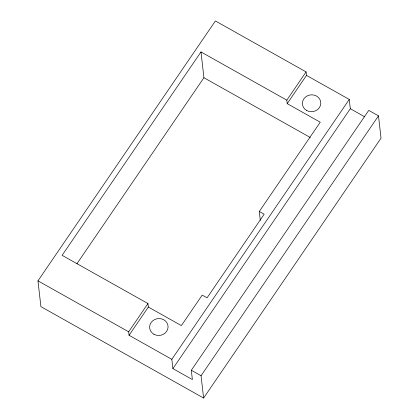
<?xml version="1.0" encoding="UTF-8"?>
<svg xmlns="http://www.w3.org/2000/svg" width="419" height="419" viewBox="0 0 419 419"><rect width="100%" height="100%" fill="white"/><g stroke="black" fill="none" stroke-linecap="round" stroke-linejoin="round"><path stroke-width="0.63" d="M306.493 75.399L349.263 99.429L171.832 359.324L172.895 368.615L192.379 379.562L191.321 370.27L368.746 110.375L378.488 115.848L381.033 138.155L203.603 398.05L40.91 306.635L37.967 280.845L215.397 20.95L306.095 71.911L306.493 75.399L287.209 103.645L320.236 122.201L259.293 211.469L260.309 220.394M287.209 103.645L286.811 100.162L200.984 51.935L62.127 255.333L147.954 303.555L148.352 307.043L129.068 335.289L171.832 359.324M76.85 263.86L203.922 77.73L200.984 51.935M129.068 335.289L128.67 331.806L147.954 303.555M286.811 100.162L306.095 71.911M172.895 368.615L350.321 108.72L349.263 99.429M203.603 398.05L201.062 375.743L378.488 115.848M350.321 108.72L364.797 116.854M203.922 77.73L310.264 137.479M259.293 211.469L264.164 214.209L207.075 297.825L202.204 295.091L181.38 325.6L148.352 307.043M37.967 280.845L128.67 331.806M191.321 370.27L201.062 375.743M306.656 110.506A9.234 8.443 -6.5 0 0 320.807 103.451A9.234 8.443 -6.5 0 0 307.31 95.867A9.234 8.443 -6.5 0 0 306.656 110.506M153.909 334.242A9.234 8.443 -6.5 0 0 168.066 327.187A9.234 8.443 -6.5 0 0 154.564 319.603A9.234 8.443 -6.5 0 0 153.909 334.242"/></g></svg>
